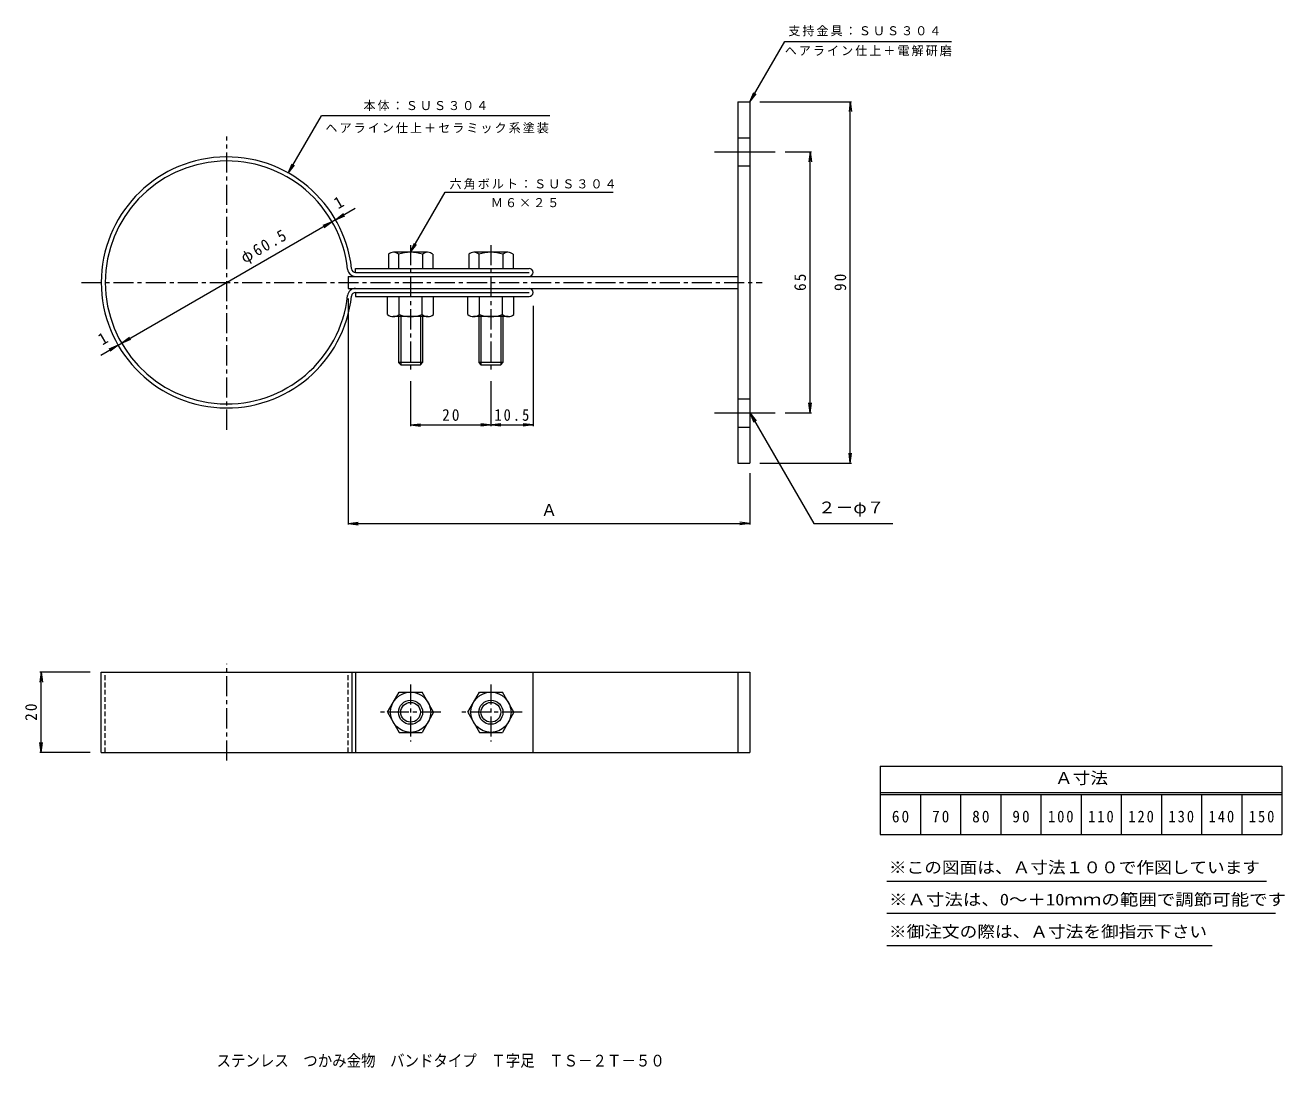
# Model space of a CAD drawing. Units: millimetres on the paper. Extents: x -133 to 180, y -136 to 124.
import ezdxf
from ezdxf.enums import TextEntityAlignment as Align

# ---------------------------------------------------------------- set-up
doc = ezdxf.new("R2010")
doc.units = ezdxf.units.MM
doc.linetypes.add('CHAIN1', pattern=[8, 5, -1, 1, -1])
doc.linetypes.add('DASHED1', pattern=[1.8, 1.2, -0.6])
for name, color, linetype, lineweight in [('0-0', 3, 'Continuous', 9), ('0-2', 4, 'Continuous', 9), ('0-4', 7, 'Continuous', 9), ('0-9', 2, 'Continuous', 9), ('0-E', 7, 'Continuous', 9)]:
    doc.layers.add(name, color=color, linetype=linetype, lineweight=lineweight)
doc.layers.add('F-5', color=2, linetype='Continuous')
doc.styles.add('ＭＳ ゴシック', font='')
doc.styles.get('ＭＳ ゴシック').set_extended_font_data('MS Gothic')

msp = doc.modelspace()

# ---------------------------------------------------------------- linework, layer by layer
at = {"layer": '0-0', "linetype": 'CHAIN1'}
for p, q in [((-83.179, 23.239), (-83.179, 96.273)), ((-119.38, 59.902), (50.145, 59.902)), ((-83.179, -59.146), (-83.179, -35.104))]:
    msp.add_line(p, q, dxfattribs=at)
at = {"layer": '0-0'}
for p, q in [((-51.125, 63.402), (-7.929, 63.402)), ((-51.125, 62.402), (-51.125, 63.402)), ((-51.119, 62.402), (-7.929, 62.402)), ((-51.119, 57.402), (-7.929, 57.402)), ((-114.429, -37.125), (-6.929, -37.125)), ((-114.429, -57.125), (-114.429, -37.125)), ((-51.929, -57.125), (-51.929, -37.125)), ((-51.125, -37.125), (-51.125, -57.125)), ((-6.929, -57.125), (-6.929, -37.125)), ((-114.429, -57.125), (-6.929, -57.125))]:
    msp.add_line(p, q, dxfattribs=at)
at = {"layer": '0-0', "linetype": 'DASHED1'}
for p, q in [((-113.429, -57.125), (-113.429, -37.125)), ((-52.929, -57.125), (-52.929, -37.125))]:
    msp.add_line(p, q, dxfattribs=at)
at = {"layer": '0-0'}
msp.add_lwpolyline([(-51.125, 57.402), (-51.125, 56.402), (-7.929, 56.402)], dxfattribs=at)
for centre, radius, start, end in [((-83.179, 59.902), 31.25, 6.43065, 180), ((-83.179, 59.902), 30.25, 6.23044, 180), ((-51.119, 63.402), 2, 186.23041, 270), ((-51.119, 63.402), 1, 186.23044, 270), ((-7.929, 62.402), 1, 270, 90), ((-83.179, 59.902), 31.25, 179.99998, 353.76956), ((-83.179, 59.902), 30.25, 179.99998, 353.76956), ((-51.119, 56.402), 2, 90, 173.76959), ((-51.119, 56.402), 1, 90, 173.76956), ((-7.929, 57.402), 1, 270, 90)]:
    msp.add_arc(centre, radius, start, end, dxfattribs=at)
at = {"layer": '0-2', "linetype": 'CHAIN1'}
for p, q in [((-37.429, 69.209), (-37.429, 37.893)), ((-17.429, 69.209), (-17.429, 37.893)), ((-37.429, -40.186), (-37.429, -54.4)), ((-17.429, -40.186), (-17.429, -54.4)), ((-29.891, -47.125), (-45.459, -47.125)), ((-9.628, -47.125), (-24.814, -47.125))]:
    msp.add_line(p, q, dxfattribs=at)
at = {"layer": '0-2'}
for p, q in [((-42.954, 66.922), (-42.954, 63.402)), ((-33.166, 67.402), (-41.691, 67.402)), ((-40.429, 66.922), (-40.429, 63.402)), ((-34.429, 66.922), (-34.429, 63.402)), ((-31.904, 66.922), (-31.904, 63.402)), ((-22.954, 66.922), (-22.954, 63.402)), ((-13.166, 67.402), (-21.691, 67.402)), ((-20.429, 66.922), (-20.429, 63.402)), ((-14.429, 66.922), (-14.429, 63.402)), ((-11.904, 66.922), (-11.904, 63.402)), ((-43.179, 51.893), (-43.179, 56.402)), ((-40.292, 51.893), (-40.292, 56.402)), ((-34.565, 51.893), (-34.565, 56.402)), ((-31.679, 51.893), (-31.679, 56.402)), ((-23.179, 51.893), (-23.179, 56.402)), ((-20.292, 51.893), (-20.292, 56.402)), ((-14.565, 51.893), (-14.565, 56.402)), ((-11.679, 51.893), (-11.679, 56.402)), ((-33.122, 51.402), (-41.735, 51.402)), ((-40.429, 51.402), (-40.429, 39.944)), ((-39.887, 51.402), (-39.887, 39.402)), ((-34.97, 51.402), (-34.97, 39.402)), ((-34.429, 51.402), (-34.429, 39.944)), ((-13.122, 51.402), (-21.735, 51.402)), ((-20.429, 51.402), (-20.429, 39.944)), ((-19.887, 51.402), (-19.887, 39.402)), ((-14.97, 51.402), (-14.97, 39.402)), ((-14.429, 51.402), (-14.429, 39.944)), ((-43.179, -47.125), (-40.292, -42.125)), ((-40.292, -42.125), (-34.565, -42.125)), ((-31.679, -47.125), (-34.565, -42.125)), ((-23.179, -47.125), (-20.292, -42.125)), ((-20.292, -42.125), (-14.565, -42.125)), ((-11.679, -47.125), (-14.565, -42.125)), ((-31.679, -47.125), (-34.565, -52.125)), ((-11.679, -47.125), (-14.565, -52.125))]:
    msp.add_line(p, q, dxfattribs=at)
for points in [[(-34.97, 39.402), (-34.429, 39.944), (-40.429, 39.944), (-39.887, 39.402)], [(-14.97, 39.402), (-14.429, 39.944), (-20.429, 39.944), (-19.887, 39.402)]]:
    msp.add_lwpolyline(points, close=True, dxfattribs=at)
for points in [[(-43.179, -47.125), (-40.292, -52.125), (-34.565, -52.125)], [(-23.179, -47.125), (-20.292, -52.125), (-14.565, -52.125)]]:
    msp.add_lwpolyline(points, dxfattribs=at)
for centre, radius in [((-37.405, -47.125), 5), ((-17.405, -47.125), 5), ((-37.429, -47.125), 3), ((-37.429, -47.125), 2.458), ((-17.429, -47.125), 3), ((-17.429, -47.125), 2.458)]:
    msp.add_circle(centre, radius, dxfattribs=at)
for centre, radius, start, end in [((-41.691, 65.502), 1.9, 48.35789, 131.64212), ((-37.429, 57.789), 9.613, 71.81625, 108.18375), ((-33.166, 65.502), 1.9, 48.35788, 131.64211), ((-21.691, 65.502), 1.9, 48.35789, 131.64212), ((-17.429, 57.789), 9.613, 71.81625, 108.18375), ((-13.166, 65.502), 1.9, 48.35788, 131.64211), ((-41.735, 53.77), 2.368, 232.44278, 307.55722), ((-37.429, 60), 8.598, 250.548, 289.452), ((-33.122, 53.77), 2.368, 232.44278, 307.55722), ((-21.735, 53.77), 2.368, 232.44278, 307.55722), ((-17.429, 60), 8.598, 250.548, 289.452), ((-13.122, 53.77), 2.368, 232.44278, 307.55722)]:
    msp.add_arc(centre, radius, start, end, dxfattribs=at)
at = {"layer": '0-4'}
for p, q in [((49.571, 104.902), (72.371, 104.902)), ((72.071, 104.902), (71.745, 102.423)), ((72.071, 14.902), (72.071, 104.902)), ((72.071, 104.902), (72.398, 102.423)), ((55.826, 92.402), (62.371, 92.402)), ((62.071, 92.402), (61.745, 89.923)), ((62.071, 27.402), (62.071, 92.402)), ((62.071, 92.402), (62.398, 89.923)), ((-114.573, 41.776), (-51.214, 78.357)), ((-56.116, 75.527), (-54.132, 77.049)), ((-56.116, 75.527), (-53.806, 76.484)), ((-56.981, 75.027), (-59.291, 74.07)), ((-56.981, 75.027), (-58.965, 73.505)), ((-52.929, 55.902), (-52.929, -0.398)), ((-6.929, 54.073), (-6.929, 24.102)), ((-110.242, 44.277), (-112.551, 43.32)), ((-110.242, 44.277), (-112.225, 42.755)), ((-109.376, 44.777), (-107.393, 46.299)), ((-109.376, 44.777), (-107.066, 45.734)), ((-37.429, 35.352), (-37.429, 24.102)), ((-17.429, 35.352), (-17.429, 24.102)), ((62.071, 27.402), (61.745, 29.881)), ((62.071, 27.402), (62.398, 29.881)), ((47.071, 27.402), (48.593, 25.419)), ((47.071, 27.402), (48.028, 25.092)), ((55.826, 27.402), (62.371, 27.402)), ((-37.429, 24.402), (-34.95, 24.728)), ((-37.429, 24.402), (-6.929, 24.402)), ((-37.429, 24.402), (-34.95, 24.076)), ((-14.95, 24.076), (-19.907, 24.728)), ((-14.95, 24.728), (-19.907, 24.076)), ((-6.929, 24.402), (-9.407, 24.728)), ((-6.929, 24.402), (-9.407, 24.076)), ((72.071, 14.902), (71.745, 17.381)), ((72.071, 14.902), (72.398, 17.381)), ((49.571, 14.902), (72.371, 14.902)), ((47.071, 12.402), (47.071, -0.398)), ((-52.929, -0.098), (-50.45, 0.228)), ((47.071, -0.098), (44.593, 0.228)), ((-52.929, -0.098), (47.071, -0.098)), ((-52.929, -0.098), (-50.45, -0.424)), ((47.071, -0.098), (44.593, -0.424)), ((-129.429, -37.125), (-129.755, -39.604)), ((-117.177, -37.125), (-129.729, -37.125)), ((-129.429, -57.125), (-129.429, -37.125)), ((-129.429, -37.125), (-129.102, -39.604)), ((-129.429, -57.125), (-129.755, -54.646)), ((-129.429, -57.125), (-129.102, -54.646)), ((-117.177, -57.125), (-129.729, -57.125)), ((79.542, -60.587), (79.542, -77.587)), ((79.542, -60.587), (179.542, -60.587)), ((179.542, -60.587), (179.542, -77.587)), ((79.542, -67.087), (179.542, -67.087)), ((79.542, -67.587), (179.542, -67.587)), ((89.542, -67.587), (89.542, -77.587)), ((99.542, -67.587), (99.542, -77.587)), ((109.542, -67.587), (109.542, -77.587)), ((119.542, -67.587), (119.542, -77.587)), ((129.542, -67.587), (129.542, -77.587)), ((139.542, -67.587), (139.542, -77.587)), ((149.542, -67.587), (149.542, -77.587)), ((159.542, -67.587), (159.542, -77.587)), ((169.542, -67.587), (169.542, -77.587)), ((79.542, -77.587), (179.542, -77.587)), ((81.15, -89.162), (175.685, -89.162)), ((81.15, -97.162), (177.935, -97.162)), ((81.15, -105.162), (162.185, -105.162))]:
    msp.add_line(p, q, dxfattribs=at)
msp.add_lwpolyline([(47.071, 27.402), (62.948, -0.098), (82.666, -0.098)], dxfattribs=at)
at = {"layer": '0-9'}
for p, q in [((44.071, 104.902), (47.071, 104.902)), ((47.071, 104.902), (47.071, 14.902)), ((44.071, 95.902), (47.071, 95.902)), ((38.262, 92.402), (53.326, 92.402)), ((44.071, 88.902), (47.071, 88.902)), ((-52.929, 61.402), (-52.929, 58.402)), ((-52.929, 61.402), (44.071, 61.402)), ((-52.929, 58.402), (44.071, 58.402)), ((44.071, 30.902), (47.071, 30.902)), ((38.262, 27.402), (53.326, 27.402)), ((44.071, 23.902), (47.071, 23.902)), ((-6.929, -37.125), (47.071, -37.125)), ((44.071, -37.125), (44.071, -57.125)), ((47.071, -37.125), (47.071, -57.125)), ((-6.929, -57.125), (47.071, -57.125))]:
    msp.add_line(p, q, dxfattribs=at)
msp.add_lwpolyline([(44.071, 104.902), (44.071, 14.902), (47.071, 14.902)], dxfattribs=at)
at = {"layer": '0-E'}
for p, q in [((47.071, 104.902), (48.028, 107.212)), ((47.071, 104.902), (48.593, 106.885)), ((-67.864, 87.142), (-59.631, 101.402)), ((-2.709, 101.402), (-59.631, 101.402)), ((-67.864, 87.142), (-66.907, 89.452)), ((-67.864, 87.142), (-66.342, 89.125)), ((-37.429, 67.402), (-36.472, 69.712)), ((-37.429, 67.402), (-35.907, 69.385))]:
    msp.add_line(p, q, dxfattribs=at)
for points in [[(47.071, 104.902), (55.732, 119.902), (97.237, 119.902)], [(-37.429, 67.402), (-28.768, 82.402), (13.03, 82.402)]]:
    msp.add_lwpolyline(points, dxfattribs=at)

# ---------------------------------------------------------------- texts
at = {"layer": '0-4', "color": 2, "style": 'ＭＳ ゴシック'}
for rotation, p in [(30.003, (-55.026, 77.311)), (29.998, (-113.743, 43.41))]:
    msp.add_text('1', height=2.933, rotation=rotation, dxfattribs=at).set_placement(p, align=Align.BOTTOM_LEFT)
msp.add_text('Ａ', height=2.933, dxfattribs=at).set_placement((-4.929, 0.902), align=Align.BOTTOM_LEFT)
for s, width, p in [('２－φ７', 1.1, (64.017, 1.524)), ('Ａ寸法', 1.1, (123.042, -65.837)), ('※この図面は、Ａ寸法１００で作図しています', 1.1, (81.685, -88.095)), ('※Ａ寸法は、0～＋10ｍｍの範囲で調節可能です', 1.15, (81.685, -96.095)), ('※御注文の際は、Ａ寸法を御指示下さい', 1.1, (81.685, -104.095))]:
    msp.add_text(s, height=2.933, dxfattribs=dict(at, width=width)).set_placement(p, align=Align.BOTTOM_LEFT)
at = {"layer": '0-4', "color": 2, "char_height": 2.933, "attachment_point": 7, "style": 'ＭＳ ゴシック'}
for s, insert, rotation in [('\\T1.22;\\W0.95;φ60.5', (-78.315, 63.865), 30), ('\\T1.27;\\W0.95;65', (61.071, 57.777), 90), ('\\T1.27;\\W0.95;90', (71.071, 57.777), 90), ('\\T1.27;\\W0.95;20', (-130.429, -49.25), 90)]:
    msp.add_mtext(s, dxfattribs=dict(at, insert=insert, rotation=rotation))
for s, insert in [('\\T1.27;\\W0.95;20', (-29.554, 25.402)), ('\\T1.28;\\W0.9;10.5', (-16.554, 25.402)), ('\\T1.27;\\W0.95;60', (82.417, -74.587)), ('\\T1.27;\\W0.95;70', (92.417, -74.587)), ('\\T1.27;\\W0.95;80', (102.417, -74.587)), ('\\T1.27;\\W0.95;90', (112.417, -74.587)), ('\\T1.27;\\W0.9;100', (121.292, -74.587)), ('\\T1.27;\\W0.9;110', (131.292, -74.587)), ('\\T1.27;\\W0.9;120', (141.292, -74.587)), ('\\T1.27;\\W0.9;130', (151.292, -74.587)), ('\\T1.27;\\W0.9;140', (161.292, -74.587)), ('\\T1.27;\\W0.9;150', (171.292, -74.587))]:
    msp.add_mtext(s, dxfattribs=dict(at, insert=insert))
at = {"layer": '0-E', "char_height": 2.199, "attachment_point": 7, "style": 'ＭＳ ゴシック'}
for s, insert in [('\\T1.17;支持金具：ＳＵＳ３０４', (56.638, 121.179)), ('\\T1.17;ヘアライン仕上＋電解研磨', (55.737, 116.22)), ('\\T1.17;本体：ＳＵＳ３０４', (-49.147, 102.571)), ('\\T1.17;ヘアライン仕上＋セラミック系塗装', (-58.621, 96.998)), ('\\T1.17;六角ボルト：ＳＵＳ３０４', (-27.722, 83.054)), ('\\T1.17;Ｍ６×２５', (-17.426, 78.611))]:
    msp.add_mtext(s, dxfattribs=dict(at, insert=insert))
at = {"layer": 'F-5', "style": 'ＭＳ ゴシック', "width": 0.9}
msp.add_text('ステンレス\u3000つかみ金物\u3000バンドタイプ\u3000Ｔ字足\u3000ＴＳ－２Ｔ－５０', height=2.933, dxfattribs=at).set_placement((-85.742, -136.212), align=Align.BOTTOM_LEFT)

doc.saveas('drawing.dxf')
